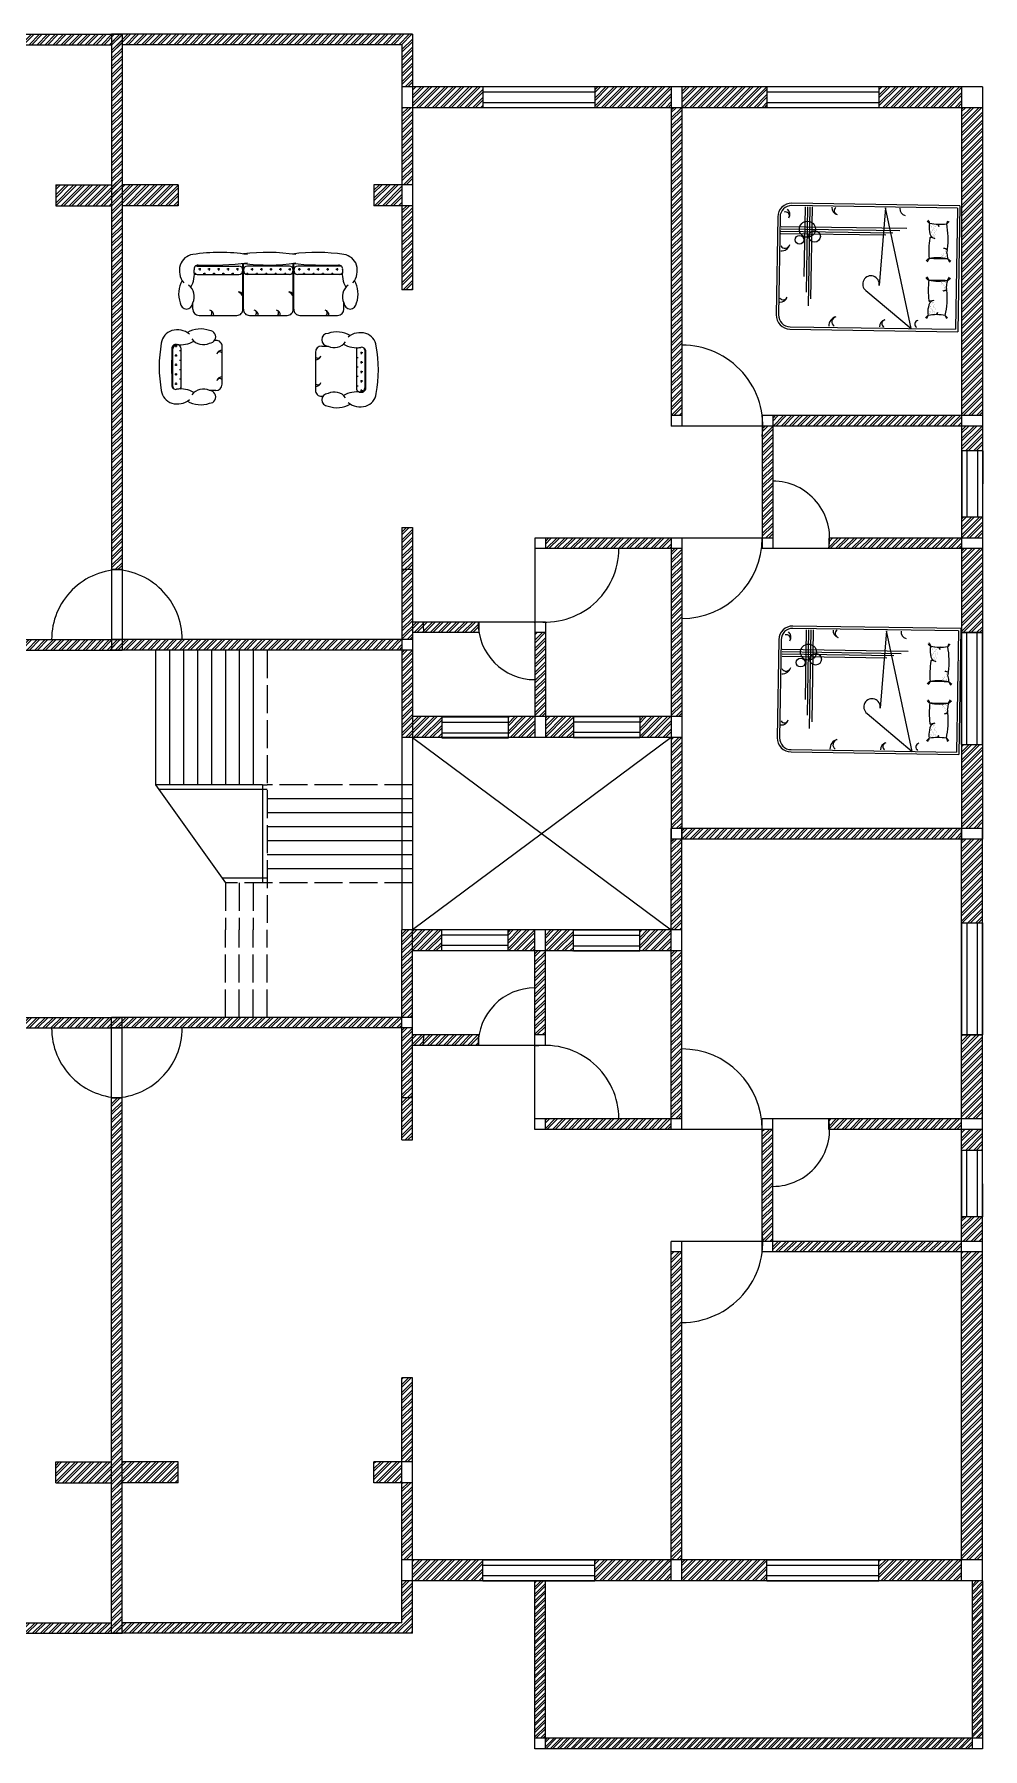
# Model space of a CAD drawing. Header units: inches. Extents: x -2685 to 1781, y -2841 to -270.
# Drawn here: x -1241 to -834, y -1775 to -1040 of the extents above; entities that cross this region are included whole.
import ezdxf

# ---------------------------------------------------------------- set-up
doc = ezdxf.new("R2010")
doc.units = ezdxf.units.IN
doc.header["$MEASUREMENT"] = 0
doc.linetypes.add('ACAD_ISO02W100', pattern=[15, 12, -3])
doc.layers.add('FURNITURE', color=40, linetype='Continuous')
pattern_1 = [(45, (-3418.3158, -5553.0739), (-1.7235728, 1.7235728), []), (45, (-3417.1667, -5553.0739), (-1.7235728, 1.7235728), [])]

# ---------------------------------------------------------------- blocks, each defined once
blk = doc.blocks.new('sofa3')
at = {"layer": 'FURNITURE'}
for p, q in [((-31.16, -5.85), (-13.16, -5.85)), ((-11.45, -24.3), (-11.45, -4.71)), ((-11.27, -24.3), (-11.27, -4.69)), ((8.44, -5.85), (-9.56, -5.85)), ((10.15, -24.3), (10.15, -4.73)), ((10.33, -24.3), (10.33, -4.75)), ((30.04, -5.85), (12.04, -5.85)), ((-31.16, -9.45), (-13.16, -9.45)), ((8.44, -9.45), (-9.56, -9.45)), ((30.04, -9.45), (12.04, -9.45)), ((-32.96, -24.3), (-32.96, -21.6)), ((-32.96, -24.3), (-32.96, -21.6)), ((31.84, -24.3), (31.84, -21.6)), ((-30.26, -27), (-14.06, -27)), ((-14.06, -27), (-14.06, -27)), ((-8.66, -27), (7.54, -27)), ((-8.66, -27), (-8.66, -27)), ((12.94, -27), (29.14, -27))]:
    blk.add_line(p, q, dxfattribs=at)
at = {"layer": 'FURNITURE', "color": 252}
for p, q in [((-29.51, -7.2), (-30.52, -7.2)), ((-30.01, -6.7), (-30.01, -7.71)), ((-25.46, -7.2), (-26.47, -7.2)), ((-25.96, -6.7), (-25.96, -7.71)), ((-21.41, -7.2), (-22.42, -7.2)), ((-21.91, -6.7), (-21.91, -7.71)), ((-17.36, -7.2), (-18.37, -7.2)), ((-17.86, -6.7), (-17.86, -7.71)), ((-13.31, -7.2), (-14.32, -7.2)), ((-13.81, -6.7), (-13.81, -7.71)), ((-11.22, -7.2), (-11.11, -7.2)), ((-8.07, -7.2), (-7.06, -7.2)), ((-7.57, -6.7), (-7.57, -7.71)), ((-4.02, -7.2), (-3.01, -7.2)), ((-3.52, -6.7), (-3.52, -7.71)), ((0.03, -7.2), (1.04, -7.2)), ((0.53, -6.7), (0.53, -7.71)), ((4.08, -7.2), (5.09, -7.2)), ((4.58, -6.7), (4.58, -7.71)), ((8.13, -7.2), (9.14, -7.2)), ((8.63, -6.7), (8.63, -7.71)), ((12.18, -7.2), (13.19, -7.2)), ((12.68, -6.7), (12.68, -7.71)), ((16.23, -7.2), (17.24, -7.2)), ((16.73, -6.7), (16.73, -7.71)), ((20.28, -7.2), (21.29, -7.2)), ((20.78, -6.7), (20.78, -7.71)), ((24.33, -7.2), (25.34, -7.2)), ((24.83, -6.7), (24.83, -7.71)), ((28.38, -7.2), (29.39, -7.2)), ((28.88, -6.7), (28.88, -7.71)), ((-32.04, -8.72), (-32.04, -9.22)), ((-31.53, -9.23), (-32.03, -9.23)), ((-27.48, -9.23), (-28.49, -9.23)), ((-27.99, -8.72), (-27.99, -9.45)), ((-23.43, -9.23), (-24.44, -9.23)), ((-23.94, -8.72), (-23.94, -9.45)), ((-19.38, -9.23), (-20.39, -9.23)), ((-19.89, -8.72), (-19.89, -9.45)), ((-15.33, -9.23), (-16.34, -9.23)), ((-15.84, -8.72), (-15.84, -9.45)), ((-10.1, -9.23), (-9.09, -9.23)), ((-9.59, -8.72), (-9.59, -9.45)), ((-6.05, -9.23), (-5.04, -9.23)), ((-5.54, -8.72), (-5.54, -9.45)), ((-2, -9.23), (-0.99, -9.23)), ((-1.49, -8.72), (-1.49, -9.45)), ((2.05, -9.23), (3.06, -9.23)), ((2.56, -8.72), (2.56, -9.45)), ((6.1, -9.23), (7.11, -9.23)), ((6.61, -8.72), (6.61, -9.45)), ((14.2, -9.23), (15.21, -9.23)), ((14.71, -8.72), (14.71, -9.45)), ((18.25, -9.23), (19.26, -9.23)), ((18.76, -8.72), (18.76, -9.45)), ((22.3, -9.23), (23.31, -9.23)), ((22.81, -8.72), (22.81, -9.45)), ((26.35, -9.23), (27.36, -9.23)), ((26.86, -8.72), (26.86, -9.45)), ((30.4, -9.23), (30.9, -9.23)), ((30.91, -8.72), (30.91, -9.22))]:
    blk.add_line(p, q, dxfattribs=at)
at = {"layer": 'FURNITURE'}
for centre, radius, start, end in [((-21.26, -76.5), 76.5, 81.20259, 98.79741), ((-0.87, -81.45), 81.45, 81.45789, 97.31449), ((20.14, -76.5), 76.5, 81.20259, 97.75721), ((-30.57, -7.79), 8.15, 162.93615, 219.54954), ((-32.15, -7.37), 6.52, 97.18424, 162.4269), ((-30.65, -7.2), 1.8, 90, 189.04885), ((-31.16, -7.65), 1.8, 90, 119.9526), ((-26, 132.65), 138.12, 268.07185, 276.83327), ((-13.25, -7.65), 1.8, 270, 90), ((-9.47, -7.65), 1.8, 90, 270), ((-0.87, 76.05), 81.45, 262.68551, 278.54211), ((8.35, -7.65), 1.8, 270, 90), ((25.28, 152.52), 157.98, 264.37864, 271.5353), ((12.13, -7.65), 1.8, 90, 270), ((29.52, -7.2), 1.8, 350.95115, 90), ((30.04, -7.65), 1.8, 60.0474, 90), ((31.02, -7.37), 6.52, 17.5731, 82.81576), ((29.44, -7.79), 8.15, 320.45046, 17.06385), ((-27.84, -17.75), 11.21, 149.58828, 200.06925), ((-38.36, -18.9), 6.04, 333.43495, 53.39572), ((-43.49, -9.24), 11.21, 329.58828, 9.04885), ((-31.16, -7.65), 1.8, 231.47755, 270), ((30.04, -7.65), 1.8, 270, 308.52245), ((42.36, -9.24), 11.21, 170.95115, 210.41172), ((37.24, -18.9), 6.04, 126.60428, 206.56505), ((26.71, -17.75), 11.21, 339.93075, 30.41172), ((-35.66, -21.6), 2.7, 180, 0), ((34.54, -21.6), 2.7, 180, 0), ((-30.26, -24.3), 2.7, 180, 270), ((-14, -24.45), 2.55, 268.62785, 3.31419), ((-8.73, -24.45), 2.55, 176.68581, 271.37215), ((7.6, -24.45), 2.55, 268.62785, 3.31419), ((12.87, -24.45), 2.55, 176.68581, 271.37215), ((29.14, -24.3), 2.7, 270, 0)]:
    blk.add_arc(centre, radius, start, end, dxfattribs=at)
at = {"layer": 'FURNITURE', "color": 252}
for centre, radius, start, end in [((-13.36, -19.14), 2.2, 30.04028, 90.95274), ((-14.3, -19.78), 2.97, 16.95808, 72.2826), ((8.24, -19.14), 2.2, 30.04028, 90.95274), ((7.3, -19.78), 2.97, 16.95808, 72.2826), ((-26.2, -26.84), 2.2, 355.85941, 75.95274), ((-25.99, -25.93), 1.27, 303.08942, 75.54846), ((-7.11, -26.84), 2.2, 355.85941, 75.95274), ((-6.9, -25.93), 1.27, 303.08942, 75.54846), ((2.37, -26.84), 2.2, 355.85941, 75.95274), ((2.59, -25.93), 1.27, 303.08942, 75.54846), ((23.43, -25.93), 1.27, 303.08942, 75.54846), ((23.21, -26.84), 2.2, 355.85941, 75.95274)]:
    blk.add_arc(centre, radius, start, end, dxfattribs=at)
blk = doc.blocks.new('sofa1')
at = {"layer": 'FURNITURE'}
for p, q in [((-8.37, -5.87), (7.78, -5.87)), ((-8.37, -9.47), (7.78, -9.47)), ((-10.17, -24.32), (-10.17, -21.62)), ((-10.17, -24.32), (-10.17, -21.62)), ((-7.47, -27.02), (8.73, -27.02)), ((8.73, -27.02), (8.73, -27.02)), ((11.34, -24.32), (11.34, -23.85))]:
    blk.add_line(p, q, dxfattribs=at)
at = {"layer": 'FURNITURE', "color": 251}
for p, q in [((-6.71, -7.22), (-7.72, -7.22)), ((-7.21, -6.72), (-7.21, -7.73)), ((-2.66, -7.22), (-3.67, -7.22)), ((-3.16, -6.72), (-3.16, -7.73)), ((1.39, -7.22), (0.38, -7.22)), ((0.89, -6.72), (0.89, -7.73)), ((5.44, -7.22), (4.43, -7.22)), ((4.94, -6.72), (4.94, -7.73)), ((9.49, -7.22), (8.48, -7.22)), ((8.99, -6.72), (8.99, -7.73)), ((-9.24, -8.74), (-9.24, -9.25)), ((-8.73, -9.25), (-9.23, -9.25)), ((-4.68, -9.25), (-5.69, -9.25)), ((-5.19, -8.74), (-5.19, -9.47)), ((-0.63, -9.25), (-1.64, -9.25)), ((-1.14, -8.74), (-1.14, -9.47)), ((3.42, -9.25), (2.41, -9.25)), ((2.91, -8.74), (2.91, -9.47)), ((7.47, -9.25), (6.46, -9.25)), ((6.96, -8.74), (6.96, -9.47))]:
    blk.add_line(p, q, dxfattribs=at)
at = {"layer": 'FURNITURE'}
for centre, radius, start, end in [((0, -56.57), 56.57, 79.64776, 100.35224), ((-7.77, -7.81), 8.15, 162.93615, 219.54954), ((-9.35, -7.39), 6.52, 97.18424, 162.4269), ((-7.85, -7.22), 1.8, 90, 189.04885), ((-8.37, -7.67), 1.8, 90, 119.9526), ((0, -566.43), 561.06, 89.19869, 90.80131), ((7.78, -7.67), 1.8, 270, 90), ((7.85, -7.22), 1.8, 350.95115, 90), ((9.35, -7.39), 6.52, 17.5731, 82.81576), ((7.77, -7.81), 8.15, 320.45046, 17.06385), ((-5.04, -17.78), 11.21, 149.58828, 200.06925), ((-15.57, -18.92), 6.04, 333.43495, 53.39572), ((-20.69, -9.27), 11.21, 329.58828, 9.04885), ((-8.37, -7.67), 1.8, 231.47755, 270), ((20.69, -9.27), 11.21, 170.95115, 210.41172), ((15.57, -18.92), 6.04, 126.60428, 206.56505), ((5.04, -17.78), 11.21, 339.93075, 30.41172), ((-12.87, -21.62), 2.7, 180, 0), ((12.87, -21.62), 2.7, 180, 0), ((-7.47, -24.32), 2.7, 180, 270), ((8.8, -24.47), 2.55, 268.62785, 3.31419)]:
    blk.add_arc(centre, radius, start, end, dxfattribs=at)
at = {"layer": 'FURNITURE', "color": 251}
for centre, radius, start, end in [((-6.29, -25.96), 1.27, 303.08942, 75.54846), ((-6.51, -26.86), 2.2, 355.85941, 75.95274), ((4.96, -26.86), 2.2, 355.85941, 75.95274), ((5.17, -25.96), 1.27, 303.08942, 75.54846)]:
    blk.add_arc(centre, radius, start, end, dxfattribs=at)
blk = doc.blocks.new('DBED-4FT6')
at = {"layer": 'FURNITURE'}
for p, q in [((-27, 0), (-27, -72)), ((-27, 0), (27, 0)), ((27, -72), (27, 0)), ((-26, -1), (-26, -72)), ((-26, -1), (26, -1)), ((-19.18, -5.49), (-20.5, -4.97)), ((-19.18, -5.49), (-20.21, -4.5)), ((-8.71, -6.49), (-8.35, -4.95)), ((-8.41, -6.64), (-8.41, -6.64)), ((-8.24, -5.56), (-8.24, -5.56)), ((-7.82, -5.51), (-7.82, -5.51)), ((-7.61, -5.81), (-7.61, -5.81)), ((-7.52, -5.09), (-7.52, -5.09)), ((-7.37, -5.22), (-7.37, -5.22)), ((-7.37, -5.85), (-7.37, -5.85)), ((-7.27, -6.02), (-7.27, -6.02)), ((-6.74, -5.36), (-6.74, -5.36)), ((-6.57, -5.95), (-6.57, -5.95)), ((-6.25, -6.56), (-6.25, -6.56)), ((-6.09, -5.28), (-6.09, -5.28)), ((-6, -7.34), (-6, -7.34)), ((-5.88, -6.59), (-5.88, -6.59)), ((-5.73, -6.73), (-5.73, -6.73)), ((-5.69, -7.03), (-5.69, -7.03)), ((-5.67, -5.22), (-5.67, -5.22)), ((-5.35, -7.25), (-5.35, -7.25)), ((-5.28, -5.82), (-5.28, -5.82)), ((-5.12, -5.81), (-5.12, -5.81)), ((-4.93, -7.2), (-4.93, -7.2)), ((-4.78, -6.02), (-4.78, -6.02)), ((-4.58, -5.08), (-4.58, -5.08)), ((-4.25, -5.03), (-4.25, -5.03)), ((-4.13, -4.82), (-3.14, -3.5)), ((-4.13, -4.82), (-2.71, -4)), ((5.06, -4.82), (3.64, -4)), ((5.06, -4.82), (4.07, -3.5)), ((9.64, -6.49), (9.28, -4.95)), ((20.11, -5.49), (21.13, -4.5)), ((20.11, -5.49), (21.43, -4.97)), ((26, -72), (26, -1)), ((-18.78, -9.84), (-18.78, -9.84)), ((-18.75, -9.83), (-18.75, -9.83)), ((-18.7, -11.37), (-18.7, -11.37)), ((-18.67, -12.31), (-18.67, -12.31)), ((-18.65, -12.91), (-18.65, -12.91)), ((-18.6, -9.46), (-18.6, -9.46)), ((-18.52, -12.44), (-18.52, -12.44)), ((-18.44, -10.05), (-18.44, -10.05)), ((-18.18, -11.01), (-18.18, -11.01)), ((-18.13, -11.84), (-18.13, -11.84)), ((-17.9, -10.1), (-17.9, -10.1)), ((-17.79, -12.06), (-17.79, -12.06)), ((-17.75, -10.24), (-17.75, -10.24)), ((-17.73, -10.63), (-17.73, -10.63)), ((-17.68, -12.17), (-17.68, -12.17)), ((-17.53, -10.93), (-17.53, -10.93)), ((-17.44, -12.99), (-17.44, -12.99)), ((-17.11, -10.87), (-17.11, -10.87)), ((-16.96, -10.97), (-16.96, -10.97)), ((-16.85, -11.06), (-16.85, -11.06)), ((-16.79, -12.9), (-16.79, -12.9)), ((-16.7, -9.84), (-16.7, -9.84)), ((-16.65, -11.38), (-16.65, -11.38)), ((-16.6, -12.92), (-16.6, -12.92)), ((-16.38, -12.85), (-16.38, -12.85)), ((-16.28, -9.83), (-16.28, -9.83)), ((-16.26, -11.6), (-16.26, -11.6)), ((-16.11, -11.74), (-16.11, -11.74)), ((-16.03, -10.73), (-16.03, -10.73)), ((-15.95, -10.05), (-15.95, -10.05)), ((-15.64, -11.84), (-15.64, -11.84)), ((-15.57, -10.56), (-15.57, -10.56)), ((-15.52, -12.1), (-15.52, -12.1)), ((-15.38, -10.64), (-15.38, -10.64)), ((-15.32, -12.47), (-15.32, -12.47)), ((-15.3, -12.05), (-15.3, -12.05)), ((-15.29, -12.7), (-15.29, -12.7)), ((-14.96, -10.59), (-14.96, -10.59)), ((-14.56, -11.36), (-14.56, -11.36)), ((-14.55, -10.26), (-14.55, -10.26)), ((-14.36, -11.06), (-14.36, -11.06)), ((-13.87, -10.45), (-13.87, -10.45)), ((-13.86, -10.9), (-13.86, -10.9)), ((-13.71, -11.04), (-13.71, -11.04)), ((-13.52, -10.57), (-13.52, -10.57)), ((-12.81, -10.5), (-13.21, -12.2)), ((-5.23, -7.36), (-5.23, -7.36)), ((-4.93, -7.46), (-4.93, -7.46)), ((13.73, -10.5), (14.13, -12.2)), ((-21, -77), (21, -77)), ((-21, -78), (21, -78))]:
    blk.add_line(p, q, dxfattribs=at)
at = {"layer": 'FURNITURE', "color": 252}
for p, q in [((5.18, -5.03), (5.18, -5.03)), ((5.51, -5.08), (5.51, -5.08)), ((5.71, -6.02), (5.71, -6.02)), ((5.86, -7.2), (5.86, -7.2)), ((6.05, -5.81), (6.05, -5.81)), ((6.21, -5.82), (6.21, -5.82)), ((6.27, -7.25), (6.27, -7.25)), ((6.6, -5.22), (6.6, -5.22)), ((6.61, -7.03), (6.61, -7.03)), ((6.65, -6.73), (6.65, -6.73)), ((6.8, -6.59), (6.8, -6.59)), ((6.92, -7.34), (6.92, -7.34)), ((7.01, -5.28), (7.01, -5.28)), ((7.17, -6.56), (7.17, -6.56)), ((7.5, -5.95), (7.5, -5.95)), ((7.66, -5.36), (7.66, -5.36)), ((8.2, -6.02), (8.2, -6.02)), ((8.29, -5.22), (8.29, -5.22)), ((8.3, -5.85), (8.3, -5.85)), ((8.44, -5.09), (8.44, -5.09)), ((8.54, -5.81), (8.54, -5.81)), ((8.75, -5.51), (8.75, -5.51)), ((9.17, -5.56), (9.17, -5.56)), ((9.33, -6.64), (9.33, -6.64)), ((5.86, -7.46), (5.86, -7.46)), ((6.16, -7.36), (6.16, -7.36)), ((14.45, -10.57), (14.45, -10.57)), ((14.63, -11.04), (14.63, -11.04)), ((14.78, -10.9), (14.78, -10.9)), ((14.8, -10.45), (14.8, -10.45)), ((15.29, -11.06), (15.29, -11.06)), ((15.48, -10.26), (15.48, -10.26)), ((15.48, -11.36), (15.48, -11.36)), ((15.89, -10.59), (15.89, -10.59)), ((16.22, -12.7), (16.22, -12.7)), ((16.23, -12.05), (16.23, -12.05)), ((16.24, -12.47), (16.24, -12.47)), ((16.3, -10.64), (16.3, -10.64)), ((16.45, -12.1), (16.45, -12.1)), ((16.5, -10.56), (16.5, -10.56)), ((16.56, -11.84), (16.56, -11.84)), ((16.87, -10.05), (16.87, -10.05)), ((16.95, -10.73), (16.95, -10.73)), ((17.04, -11.74), (17.04, -11.74)), ((17.19, -11.6), (17.19, -11.6)), ((17.21, -9.83), (17.21, -9.83)), ((17.3, -12.85), (17.3, -12.85)), ((17.53, -12.92), (17.53, -12.92)), ((17.58, -11.38), (17.58, -11.38)), ((17.63, -9.84), (17.63, -9.84)), ((17.72, -12.9), (17.72, -12.9)), ((17.78, -11.06), (17.78, -11.06)), ((17.88, -10.97), (17.88, -10.97)), ((18.04, -10.87), (18.04, -10.87)), ((18.37, -12.99), (18.37, -12.99)), ((18.46, -10.93), (18.46, -10.93)), ((18.61, -12.17), (18.61, -12.17)), ((18.66, -10.63), (18.66, -10.63)), ((18.68, -10.24), (18.68, -10.24)), ((18.72, -12.06), (18.72, -12.06)), ((18.83, -10.1), (18.83, -10.1)), ((19.06, -11.84), (19.06, -11.84)), ((19.11, -11.01), (19.11, -11.01)), ((19.36, -10.05), (19.36, -10.05)), ((19.44, -12.44), (19.44, -12.44)), ((19.52, -9.46), (19.52, -9.46)), ((19.57, -12.91), (19.57, -12.91)), ((19.59, -12.31), (19.59, -12.31)), ((19.62, -11.37), (19.62, -11.37)), ((19.67, -9.83), (19.67, -9.83)), ((19.7, -9.84), (19.7, -9.84)), ((-16.98, -76.5), (-16.98, -22.5)), ((-15.98, -76.5), (-15.98, -25.5)), ((-14.98, -76.5), (-14.98, -28.5)), ((-13.98, -76.5), (-13.98, -31.5)), ((13.92, -63.19), (-25.5, -63.19)), ((16.88, -64.19), (-25.5, -64.19)), ((11.1, -65.19), (-25.5, -65.19)), ((4.38, -66.19), (-25.5, -66.19))]:
    blk.add_line(p, q, dxfattribs=at)
at = {"layer": 'FURNITURE', "color": 253}
for p, q in [((26, -20.04), (-25.63, -31.9)), ((9.97, -39.68), (26, -20.04)), ((-25.63, -31.9), (7.69, -34.11))]:
    blk.add_line(p, q, dxfattribs=at)
at = {"layer": 'FURNITURE', "color": 252}
for centre, radius in [((-15.91, -65.19), 3.44), ((-12.91, -62.08), 2.5), ((-11.37, -68.48), 1.88)]:
    blk.add_circle(centre, radius, dxfattribs=at)
at = {"layer": 'FURNITURE'}
for centre, radius, start, end in [((-39.11, -8.82), 20.2, 348.60697, 9.49174), ((-11.96, -41.82), 37.04, 84.40286, 101.23708), ((-4.83, -7.61), 4.05, 139.90976, 163.97559), ((-11.52, -33.35), 28.57, 80.14094, 82.75539), ((-6.49, -4.41), 0.8, 260.14094, 276.03183), ((-67.64, 360.61), 370.91, 279.50225, 279.85886), ((15.67, -8.82), 20.2, 168.57881, 191.42119), ((15.67, -8.82), 20.2, 168.57881, 191.42119), ((42751.26, -8.82), 42755.4, 179.99464, 180.00536), ((-14.74, -8.82), 20.2, 348.57881, 11.42119), ((-42750.34, -8.82), 42755.4, 359.99464, 0.00536), ((-14.74, -8.82), 20.2, 348.57881, 11.42119), ((68.57, 360.61), 370.91, 260.14114, 260.49775), ((7.42, -4.41), 0.8, 263.96817, 279.85906), ((12.45, -33.35), 28.57, 97.24461, 99.85906), ((5.75, -7.61), 4.05, 16.02441, 40.09024), ((12.89, -41.82), 37.04, 78.76292, 95.59714), ((40.03, -8.82), 20.2, 170.50826, 191.39303), ((-18.78, -15.36), 2.61, 101.69353, 136.56355), ((-21.65, -11.66), 2.61, 299.14853, 334.01854), ((-17.6, -5.62), 7.39, 256.64985, 284.28558), ((-18.4, -8.45), 0.546, 201.80407, 319.13343), ((-18.63, -8.36), 0.782, 249.49685, 325.7978), ((-15.61, -9.92), 2.87, 266.78253, 348.17191), ((-12.82, -12.29), 0.4, 166.78733, 262.87698), ((-7.85, 31.23), 44.21, 263.48256, 274.81989), ((-1.73, -11.81), 2.61, 202.72425, 237.59427), ((-4.81, -15.34), 2.61, 40.17925, 75.04926), ((5.73, -15.34), 2.61, 104.95074, 139.82075), ((2.65, -11.81), 2.61, 302.40573, 337.27575), ((8.78, 31.23), 44.21, 265.18011, 276.51744), ((16.54, -9.92), 2.87, 191.82809, 273.21747), ((13.74, -12.29), 0.4, 277.12302, 13.21267), ((18.52, -5.62), 7.39, 255.71442, 283.35015), ((19.33, -8.45), 0.546, 220.86657, 338.19593), ((19.56, -8.36), 0.782, 214.2022, 290.50315), ((19.7, -15.36), 2.61, 43.43645, 78.30647), ((22.58, -11.66), 2.61, 205.98146, 240.85147), ((-21, -72), 6, 180, 270), ((-21, -72), 5, 180, 270), ((21, -72), 5, 270, 0), ((21, -72), 6, 270, 0)]:
    blk.add_arc(centre, radius, start, end, dxfattribs=at)
at = {"layer": 'FURNITURE', "color": 251}
for centre, radius, start, end in [((24.08, -16.81), 1.69, 194.45154, 326.91058), ((-25.29, -22.71), 2.93, 265.85941, 345.95274), ((24.08, -30.96), 1.69, 194.45154, 326.91058), ((25.29, -30.67), 2.93, 194.04726, 274.14059), ((-25.29, -51.86), 2.93, 265.85941, 345.95274), ((-24.08, -52.15), 1.69, 213.08942, 345.54846), ((23.61, -51.81), 2.26, 194.45154, 326.91058), ((25.22, -51.42), 3.91, 194.04726, 274.14059), ((-22.19, -75.74), 2.93, 59.04726, 140.62165), ((-21.54, -74.68), 1.69, 59.45154, 200.6983), ((-9.76, -74.73), 2.12, 303.08942, 75.54846), ((-10.12, -76.24), 3.67, 355.85941, 75.95274), ((12.55, -76.29), 2.93, 355.85941, 75.95274), ((12.84, -75.08), 1.69, 303.08942, 75.54846)]:
    blk.add_arc(centre, radius, start, end, dxfattribs=at)
at = {"layer": 'FURNITURE', "color": 253}
blk.add_arc((7.14, -37.58), 3.52, 81.01591, 323.38318, dxfattribs=at)

msp = doc.modelspace()

# ---------------------------------------------------------------- hatches: boundary and pattern name
h = msp.add_hatch()
h.set_pattern_fill('ANSI32', color=1, scale=6.5)
h.set_pattern_definition(pattern_1)
h.paths.add_polyline_path([(-1362.36, -1062.18), (-1332.2, -1062.18), (-1332.2, -1071.18), (-1362.36, -1071.18)])
h.paths.add_polyline_path([(-1443.2, -1062.18), (-1410.36, -1062.18), (-1410.36, -1071.18), (-1443.2, -1071.18)])
h.paths.add_polyline_path([(-1484.22, -1062.18), (-1447.7, -1062.18), (-1447.7, -1071.18), (-1484.22, -1071.18)])
h.paths.add_polyline_path([(-1332.2, -1071.18), (-1327.7, -1071.18), (-1327.7, -1104.18), (-1332.2, -1104.18)], flags=17)
h.paths.add_polyline_path([(-1327.7, -1104.18), (-1315.7, -1104.18), (-1315.7, -1113.18), (-1327.7, -1113.18)], flags=17)
h.paths.add_polyline_path([(-1332.2, -1113.18), (-1327.7, -1113.18), (-1327.7, -1149.18), (-1332.2, -1149.18)], flags=17)
h.paths.add_polyline_path([(-1447.7, -1071.18), (-1443.2, -1071.18), (-1443.2, -1203.18), (-1447.7, -1203.18)])
h.paths.add_polyline_path([(-1567.7, -1062.18), (-1532.22, -1062.18), (-1532.22, -1071.18), (-1567.7, -1071.18)])
h.paths.add_polyline_path([(-1576.7, -1071.18), (-1567.7, -1071.18), (-1567.7, -1203.18), (-1576.7, -1203.18)])
h.paths.add_polyline_path([(-1567.7, -1203.18), (-1486.7, -1203.18), (-1486.7, -1207.68), (-1567.7, -1207.68)])
h.paths.add_polyline_path([(-1486.7, -1207.68), (-1482.2, -1207.68), (-1482.2, -1255.68), (-1486.7, -1255.68)])
h.paths.add_polyline_path([(-1567.7, -1255.68), (-1510.7, -1255.68), (-1510.7, -1260.18), (-1567.7, -1260.18)])
h.paths.add_polyline_path([(-1567.7, -1380.18), (-1447.7, -1380.18), (-1447.7, -1384.68), (-1567.7, -1384.68)])
h.paths.add_polyline_path([(-1447.7, -1341.18), (-1443.2, -1341.18), (-1443.2, -1380.18), (-1447.7, -1380.18)])
h.paths.add_polyline_path([(-1447.7, -1260.18), (-1443.2, -1260.18), (-1443.2, -1332.18), (-1447.7, -1332.18)])
h.paths.add_polyline_path([(-1332.2, -1303.68), (-1327.7, -1303.68), (-1327.7, -1341.18), (-1332.2, -1341.18)])
h.paths.add_polyline_path([(-1389.2, -1296.18), (-1384.7, -1296.18), (-1384.7, -1332.18), (-1389.2, -1332.18)])
h.paths.add_polyline_path([(-1443.2, -1255.68), (-1389.2, -1255.68), (-1389.2, -1260.18), (-1443.2, -1260.18)])
h.paths.add_polyline_path([(-1332.2, -1251.18), (-1327.7, -1251.18), (-1327.7, -1299.18), (-1332.2, -1299.18)], flags=17)
h.paths.add_polyline_path([(-1327.7, -1299.18), (-1207.7, -1299.18), (-1207.7, -1303.68), (-1327.7, -1303.68)], flags=17)
h.paths.add_polyline_path([(-1360.7, -1291.68), (-1332.2, -1291.68), (-1332.2, -1296.18), (-1360.7, -1296.18)])
h.paths.add_polyline_path([(-1231.7, -1104.18), (-1207.7, -1104.18), (-1207.7, -1113.18), (-1231.7, -1113.18)], flags=17)
h.paths.add_polyline_path([(-1203.2, -1269.18), (-1207.7, -1269.18), (-1207.7, -1044.18), (-1327.7, -1044.18), (-1327.7, -1062.18), (-1332.2, -1062.18), (-1332.2, -1039.68), (-1203.2, -1039.68)])
h.paths.add_polyline_path([(-1207.7, -1299.18), (-1203.2, -1299.18), (-1203.2, -1303.68), (-1207.7, -1303.68)])
h = msp.add_hatch()
h.set_pattern_fill('ANSI32', color=1, scale=6.5)
h.set_pattern_definition(pattern_1)
h.paths.add_polyline_path([(-1048.53, -1062.18), (-1078.7, -1062.18), (-1078.7, -1071.18), (-1048.53, -1071.18)])
h.paths.add_polyline_path([(-967.7, -1062.18), (-1000.53, -1062.18), (-1000.53, -1071.18), (-967.7, -1071.18)])
h.paths.add_polyline_path([(-926.67, -1062.18), (-963.2, -1062.18), (-963.2, -1071.18), (-926.67, -1071.18)])
h.paths.add_polyline_path([(-1078.7, -1071.18), (-1083.2, -1071.18), (-1083.2, -1104.18), (-1078.7, -1104.18)], flags=17)
h.paths.add_polyline_path([(-1083.2, -1104.18), (-1095.2, -1104.18), (-1095.2, -1113.18), (-1083.2, -1113.18)], flags=17)
h.paths.add_polyline_path([(-1078.7, -1113.18), (-1083.2, -1113.18), (-1083.2, -1149.18), (-1078.7, -1149.18)], flags=17)
h.paths.add_polyline_path([(-963.2, -1071.18), (-967.7, -1071.18), (-967.7, -1203.18), (-963.2, -1203.18)])
h.paths.add_polyline_path([(-843.2, -1062.18), (-878.67, -1062.18), (-878.67, -1071.18), (-843.2, -1071.18)])
h.paths.add_polyline_path([(-834.2, -1071.18), (-843.2, -1071.18), (-843.2, -1203.18), (-834.2, -1203.18)])
h.paths.add_polyline_path([(-843.2, -1203.18), (-924.2, -1203.18), (-924.2, -1207.68), (-843.2, -1207.68)])
h.paths.add_polyline_path([(-924.2, -1207.68), (-928.7, -1207.68), (-928.7, -1255.68), (-924.2, -1255.68)])
h.paths.add_polyline_path([(-843.2, -1255.68), (-900.2, -1255.68), (-900.2, -1260.18), (-843.2, -1260.18)])
h.paths.add_polyline_path([(-843.2, -1380.18), (-963.2, -1380.18), (-963.2, -1384.68), (-843.2, -1384.68)])
h.paths.add_polyline_path([(-963.2, -1341.18), (-967.7, -1341.18), (-967.7, -1380.18), (-963.2, -1380.18)])
h.paths.add_polyline_path([(-963.2, -1260.18), (-967.7, -1260.18), (-967.7, -1332.18), (-963.2, -1332.18)])
h.paths.add_polyline_path([(-1078.7, -1303.68), (-1083.2, -1303.68), (-1083.2, -1341.18), (-1078.7, -1341.18)])
h.paths.add_polyline_path([(-1021.7, -1296.18), (-1026.2, -1296.18), (-1026.2, -1332.18), (-1021.7, -1332.18)])
h.paths.add_polyline_path([(-967.7, -1255.68), (-1021.7, -1255.68), (-1021.7, -1260.18), (-967.7, -1260.18)])
h.paths.add_polyline_path([(-1078.7, -1251.18), (-1083.2, -1251.18), (-1083.2, -1299.18), (-1078.7, -1299.18)], flags=17)
h.paths.add_polyline_path([(-1083.2, -1299.18), (-1203.2, -1299.18), (-1203.2, -1303.68), (-1083.2, -1303.68)], flags=17)
h.paths.add_polyline_path([(-1050.2, -1291.68), (-1078.7, -1291.68), (-1078.7, -1296.18), (-1050.2, -1296.18)])
h.paths.add_polyline_path([(-1179.2, -1104.18), (-1203.2, -1104.18), (-1203.2, -1113.18), (-1179.2, -1113.18)], flags=17)
h.paths.add_polyline_path([(-1207.7, -1269.18), (-1203.2, -1269.18), (-1203.2, -1044.18), (-1083.2, -1044.18), (-1083.2, -1062.18), (-1078.7, -1062.18), (-1078.7, -1039.68), (-1207.7, -1039.68)])
h.paths.add_polyline_path([(-1203.2, -1299.18), (-1207.7, -1299.18), (-1207.7, -1303.68), (-1203.2, -1303.68)])
h = msp.add_hatch()
h.set_pattern_fill('ANSI32', color=1, scale=6.5)
h.set_pattern_definition(pattern_1)
h.paths.add_polyline_path([(-1066.12, -1332.18), (-1078.7, -1332.18), (-1078.7, -1341.18), (-1066.12, -1341.18)])
h.paths.add_polyline_path([(-1026.2, -1332.18), (-1037.66, -1332.18), (-1037.66, -1341.18), (-1026.2, -1341.18)])
h.paths.add_polyline_path([(-834.2, -1344.18), (-843.2, -1344.18), (-843.2, -1380.18), (-834.2, -1380.18)])
h.paths.add_polyline_path([(-834.2, -1260.18), (-843.2, -1260.18), (-843.2, -1296.18), (-834.2, -1296.18)])
h.paths.add_polyline_path([(-834.2, -1246.68), (-843.2, -1246.68), (-843.2, -1255.68), (-834.2, -1255.68)])
h.paths.add_polyline_path([(-834.2, -1207.68), (-843.2, -1207.68), (-843.2, -1218.22), (-834.2, -1218.22)])
h = msp.add_hatch()
h.set_pattern_fill('ANSI32', color=1, scale=6.5)
h.set_pattern_definition(pattern_1)
h.paths.add_polyline_path([(-1009.7, -1332.18), (-1021.7, -1332.18), (-1021.7, -1341.18), (-1009.7, -1341.18)])
h.paths.add_polyline_path([(-967.7, -1332.18), (-981.23, -1332.18), (-981.23, -1341.18), (-967.7, -1341.18)])
h = msp.add_hatch()
h.set_pattern_fill('ANSI32', color=1, scale=6.5)
h.set_pattern_definition(pattern_1)
h.paths.add_polyline_path([(-1362.36, -1702.68), (-1332.2, -1702.68), (-1332.2, -1693.68), (-1362.36, -1693.68)])
h.paths.add_polyline_path([(-1443.2, -1702.68), (-1410.36, -1702.68), (-1410.36, -1693.68), (-1443.2, -1693.68)])
h.paths.add_polyline_path([(-1484.22, -1702.68), (-1447.7, -1702.68), (-1447.7, -1693.68), (-1484.22, -1693.68)])
h.paths.add_polyline_path([(-1332.2, -1693.68), (-1327.7, -1693.68), (-1327.7, -1660.68), (-1332.2, -1660.68)], flags=17)
h.paths.add_polyline_path([(-1327.7, -1660.68), (-1315.7, -1660.68), (-1315.7, -1651.68), (-1327.7, -1651.68)], flags=17)
h.paths.add_polyline_path([(-1332.2, -1651.68), (-1327.7, -1651.68), (-1327.7, -1615.68), (-1332.2, -1615.68)], flags=17)
h.paths.add_polyline_path([(-1447.7, -1693.68), (-1443.2, -1693.68), (-1443.2, -1561.68), (-1447.7, -1561.68)])
h.paths.add_polyline_path([(-1567.7, -1702.68), (-1532.22, -1702.68), (-1532.22, -1693.68), (-1567.7, -1693.68)])
h.paths.add_polyline_path([(-1576.7, -1693.68), (-1567.7, -1693.68), (-1567.7, -1561.68), (-1576.7, -1561.68)])
h.paths.add_polyline_path([(-1567.7, -1561.68), (-1486.7, -1561.68), (-1486.7, -1557.18), (-1567.7, -1557.18)])
h.paths.add_polyline_path([(-1486.7, -1557.18), (-1482.2, -1557.18), (-1482.2, -1509.18), (-1486.7, -1509.18)])
h.paths.add_polyline_path([(-1567.7, -1509.18), (-1510.7, -1509.18), (-1510.7, -1504.68), (-1567.7, -1504.68)])
h.paths.add_polyline_path([(-1567.7, -1384.68), (-1447.7, -1384.68), (-1447.7, -1380.18), (-1567.7, -1380.18)])
h.paths.add_polyline_path([(-1447.7, -1423.68), (-1443.2, -1423.68), (-1443.2, -1384.68), (-1447.7, -1384.68)])
h.paths.add_polyline_path([(-1447.7, -1504.68), (-1443.2, -1504.68), (-1443.2, -1432.68), (-1447.7, -1432.68)])
h.paths.add_polyline_path([(-1332.2, -1461.18), (-1327.7, -1461.18), (-1327.7, -1423.68), (-1332.2, -1423.68)])
h.paths.add_polyline_path([(-1389.2, -1468.68), (-1384.7, -1468.68), (-1384.7, -1432.68), (-1389.2, -1432.68)])
h.paths.add_polyline_path([(-1443.2, -1509.18), (-1389.2, -1509.18), (-1389.2, -1504.68), (-1443.2, -1504.68)])
h.paths.add_polyline_path([(-1332.2, -1513.68), (-1327.7, -1513.68), (-1327.7, -1465.68), (-1332.2, -1465.68)], flags=17)
h.paths.add_polyline_path([(-1327.7, -1465.68), (-1207.7, -1465.68), (-1207.7, -1461.18), (-1327.7, -1461.18)], flags=17)
h.paths.add_polyline_path([(-1360.7, -1473.18), (-1332.2, -1473.18), (-1332.2, -1468.68), (-1360.7, -1468.68)])
h.paths.add_polyline_path([(-1231.7, -1660.68), (-1207.7, -1660.68), (-1207.7, -1651.68), (-1231.7, -1651.68)], flags=17)
h.paths.add_polyline_path([(-1203.2, -1495.68), (-1207.7, -1495.68), (-1207.7, -1720.68), (-1327.7, -1720.68), (-1327.7, -1702.68), (-1332.2, -1702.68), (-1332.2, -1725.18), (-1203.2, -1725.18)])
h.paths.add_polyline_path([(-1207.7, -1465.68), (-1203.2, -1465.68), (-1203.2, -1461.18), (-1207.7, -1461.18)])
h = msp.add_hatch()
h.set_pattern_fill('ANSI32', color=1, scale=6.5)
h.set_pattern_definition(pattern_1)
h.paths.add_polyline_path([(-1048.53, -1702.68), (-1078.7, -1702.68), (-1078.7, -1693.68), (-1048.53, -1693.68)])
h.paths.add_polyline_path([(-967.7, -1702.68), (-1000.53, -1702.68), (-1000.53, -1693.68), (-967.7, -1693.68)])
h.paths.add_polyline_path([(-926.67, -1702.68), (-963.2, -1702.68), (-963.2, -1693.68), (-926.67, -1693.68)])
h.paths.add_polyline_path([(-1078.7, -1693.68), (-1083.2, -1693.68), (-1083.2, -1660.68), (-1078.7, -1660.68)], flags=17)
h.paths.add_polyline_path([(-1083.2, -1660.68), (-1095.2, -1660.68), (-1095.2, -1651.68), (-1083.2, -1651.68)], flags=17)
h.paths.add_polyline_path([(-1078.7, -1651.68), (-1083.2, -1651.68), (-1083.2, -1615.68), (-1078.7, -1615.68)], flags=17)
h.paths.add_polyline_path([(-963.2, -1693.68), (-967.7, -1693.68), (-967.7, -1561.68), (-963.2, -1561.68)])
h.paths.add_polyline_path([(-843.2, -1702.68), (-878.67, -1702.68), (-878.67, -1693.68), (-843.2, -1693.68)])
h.paths.add_polyline_path([(-834.2, -1693.68), (-843.2, -1693.68), (-843.2, -1561.68), (-834.2, -1561.68)])
h.paths.add_polyline_path([(-843.2, -1561.68), (-924.2, -1561.68), (-924.2, -1557.18), (-843.2, -1557.18)])
h.paths.add_polyline_path([(-924.2, -1557.18), (-928.7, -1557.18), (-928.7, -1509.18), (-924.2, -1509.18)])
h.paths.add_polyline_path([(-843.2, -1509.18), (-900.2, -1509.18), (-900.2, -1504.68), (-843.2, -1504.68)])
h.paths.add_polyline_path([(-843.2, -1384.68), (-963.2, -1384.68), (-963.2, -1380.18), (-843.2, -1380.18)])
h.paths.add_polyline_path([(-963.2, -1423.68), (-967.7, -1423.68), (-967.7, -1384.68), (-963.2, -1384.68)])
h.paths.add_polyline_path([(-963.2, -1504.68), (-967.7, -1504.68), (-967.7, -1432.68), (-963.2, -1432.68)])
h.paths.add_polyline_path([(-1078.7, -1461.18), (-1083.2, -1461.18), (-1083.2, -1423.68), (-1078.7, -1423.68)])
h.paths.add_polyline_path([(-1021.7, -1468.68), (-1026.2, -1468.68), (-1026.2, -1432.68), (-1021.7, -1432.68)])
h.paths.add_polyline_path([(-967.7, -1509.18), (-1021.7, -1509.18), (-1021.7, -1504.68), (-967.7, -1504.68)])
h.paths.add_polyline_path([(-1078.7, -1513.68), (-1083.2, -1513.68), (-1083.2, -1465.68), (-1078.7, -1465.68)], flags=17)
h.paths.add_polyline_path([(-1083.2, -1465.68), (-1203.2, -1465.68), (-1203.2, -1461.18), (-1083.2, -1461.18)], flags=17)
h.paths.add_polyline_path([(-1050.2, -1473.18), (-1078.7, -1473.18), (-1078.7, -1468.68), (-1050.2, -1468.68)])
h.paths.add_polyline_path([(-1179.2, -1660.68), (-1203.2, -1660.68), (-1203.2, -1651.68), (-1179.2, -1651.68)], flags=17)
h.paths.add_polyline_path([(-1207.7, -1495.68), (-1203.2, -1495.68), (-1203.2, -1720.68), (-1083.2, -1720.68), (-1083.2, -1702.68), (-1078.7, -1702.68), (-1078.7, -1725.18), (-1207.7, -1725.18)])
h.paths.add_polyline_path([(-1203.2, -1465.68), (-1207.7, -1465.68), (-1207.7, -1461.18), (-1203.2, -1461.18)])
h = msp.add_hatch()
h.set_pattern_fill('ANSI32', color=1, scale=6.5)
h.set_pattern_definition(pattern_1)
h.paths.add_polyline_path([(-1066.12, -1432.68), (-1078.7, -1432.68), (-1078.7, -1423.68), (-1066.12, -1423.68)])
h.paths.add_polyline_path([(-1026.2, -1432.68), (-1037.66, -1432.68), (-1037.66, -1423.68), (-1026.2, -1423.68)])
h.paths.add_polyline_path([(-834.2, -1420.68), (-843.2, -1420.68), (-843.2, -1384.68), (-834.2, -1384.68)])
h.paths.add_polyline_path([(-834.2, -1504.68), (-843.2, -1504.68), (-843.2, -1468.68), (-834.2, -1468.68)])
h.paths.add_polyline_path([(-834.2, -1518.18), (-843.2, -1518.18), (-843.2, -1509.18), (-834.2, -1509.18)])
h.paths.add_polyline_path([(-834.2, -1557.18), (-843.2, -1557.18), (-843.2, -1546.64), (-834.2, -1546.64)])
h = msp.add_hatch()
h.set_pattern_fill('ANSI32', color=1, scale=6.5)
h.set_pattern_definition(pattern_1)
h.paths.add_polyline_path([(-1009.7, -1432.68), (-1009.7, -1423.68), (-1021.7, -1423.68), (-1021.7, -1432.68)])
h.paths.add_polyline_path([(-967.7, -1432.68), (-967.7, -1423.68), (-981.23, -1423.68), (-981.23, -1432.68)])
h = msp.add_hatch()
h.set_pattern_fill('ANSI32', color=1, scale=5.5)
h.set_pattern_definition([(45, (-3418.3158, -5553.0739), (-1.4584077, 1.4584077), []), (45, (-3417.3435, -5553.0739), (-1.4584077, 1.4584077), [])])
h.paths.add_polyline_path([(-1572.2, -1702.68), (-1576.7, -1702.68), (-1576.7, -1770.18), (-1572.2, -1770.18)])
h.paths.add_polyline_path([(-1389.2, -1770.18), (-1572.2, -1770.18), (-1572.2, -1774.68), (-1389.2, -1774.68)])
h.paths.add_polyline_path([(-1384.7, -1702.74), (-1389.2, -1702.74), (-1389.2, -1770.18), (-1384.7, -1770.18)])
h.paths.add_polyline_path([(-1021.7, -1702.74), (-1026.2, -1702.74), (-1026.2, -1770.18), (-1021.7, -1770.18)])
h.paths.add_polyline_path([(-838.7, -1770.18), (-1021.7, -1770.18), (-1021.7, -1774.68), (-838.7, -1774.68)])
h.paths.add_polyline_path([(-834.2, -1702.68), (-838.7, -1702.68), (-838.7, -1770.18), (-834.2, -1770.18)])

# ---------------------------------------------------------------- linework, layer by layer
for p, q in [((-1332.2, -1039.68), (-1203.2, -1039.68)), ((-1207.7, -1039.68), (-1207.7, -1303.68)), ((-1078.7, -1039.68), (-1207.7, -1039.68)), ((-1203.2, -1039.68), (-1203.2, -1303.68)), ((-1078.7, -1039.68), (-1078.7, -1149.18)), ((-1327.7, -1044.18), (-1207.7, -1044.18)), ((-1207.7, -1044.18), (-1207.7, -1269.18)), ((-1203.2, -1044.18), (-1203.2, -1269.18)), ((-1083.2, -1044.18), (-1203.2, -1044.18)), ((-1083.2, -1044.18), (-1083.2, -1149.18)), ((-834.2, -1062.18), (-1083.2, -1062.18)), ((-1048.53, -1062.12), (-1000.53, -1062.12)), ((-1048.53, -1062.12), (-1048.53, -1071.12)), ((-1048.53, -1064.37), (-1000.53, -1064.37)), ((-1000.53, -1062.12), (-1000.53, -1071.12)), ((-967.7, -1062.18), (-967.7, -1207.68)), ((-963.2, -1062.18), (-963.2, -1207.68)), ((-926.67, -1062.12), (-878.67, -1062.12)), ((-926.67, -1062.12), (-926.67, -1071.12)), ((-926.67, -1064.37), (-878.67, -1064.37)), ((-878.67, -1062.12), (-878.67, -1071.12)), ((-843.2, -1062.18), (-843.2, -1384.68)), ((-834.2, -1062.18), (-834.2, -1384.68)), ((-834.2, -1071.18), (-1083.2, -1071.18)), ((-1048.53, -1068.87), (-1000.53, -1068.87)), ((-1048.53, -1071.12), (-1000.53, -1071.12)), ((-926.67, -1068.87), (-878.67, -1068.87)), ((-926.67, -1071.12), (-878.67, -1071.12)), ((-1231.7, -1104.18), (-1207.7, -1104.18)), ((-1231.7, -1104.18), (-1231.7, -1113.18)), ((-1179.2, -1104.18), (-1203.2, -1104.18)), ((-1179.2, -1104.18), (-1179.2, -1113.18)), ((-1078.7, -1104.18), (-1095.2, -1104.18)), ((-1095.2, -1104.18), (-1095.2, -1113.18)), ((-1231.7, -1113.18), (-1207.7, -1113.18)), ((-1179.2, -1113.18), (-1203.2, -1113.18)), ((-1078.7, -1113.18), (-1095.2, -1113.18)), ((-1078.7, -1149.18), (-1083.2, -1149.18)), ((-963.2, -1203.18), (-967.7, -1203.18)), ((-834.2, -1203.18), (-928.7, -1203.18)), ((-928.7, -1203.18), (-928.7, -1260.18)), ((-924.2, -1203.18), (-924.2, -1260.18)), ((-928.7, -1207.68), (-967.7, -1207.68)), ((-834.2, -1207.68), (-928.7, -1207.68)), ((-843.13, -1218.22), (-843.13, -1246.68)), ((-834.13, -1218.22), (-843.13, -1218.22)), ((-840.88, -1218.22), (-840.88, -1246.68)), ((-836.38, -1218.22), (-836.38, -1246.68)), ((-834.13, -1218.22), (-834.2, -1246.68)), ((-834.2, -1246.68), (-843.2, -1246.68)), ((-834.2, -1246.68), (-843.2, -1246.68)), ((-1083.2, -1251.18), (-1083.2, -1423.68)), ((-1083.2, -1251.18), (-1078.7, -1251.18)), ((-1078.7, -1251.18), (-1078.7, -1423.68)), ((-1026.2, -1255.68), (-1026.2, -1260.18)), ((-928.7, -1255.68), (-1026.2, -1255.68)), ((-1021.7, -1255.68), (-1021.7, -1260.18)), ((-963.2, -1255.68), (-967.7, -1255.68)), ((-967.7, -1255.68), (-967.7, -1384.68)), ((-963.2, -1255.68), (-963.2, -1384.68)), ((-924.2, -1255.68), (-928.7, -1255.68)), ((-834.2, -1255.68), (-900.2, -1255.68)), ((-900.2, -1255.68), (-900.2, -1260.18)), ((-1026.2, -1260.18), (-1026.2, -1341.18)), ((-963.2, -1260.18), (-1026.2, -1260.18)), ((-963.2, -1260.18), (-967.7, -1260.18)), ((-900.2, -1260.18), (-928.7, -1260.18)), ((-834.2, -1260.18), (-900.2, -1260.18)), ((-1207.7, -1269.18), (-1203.46, -1269.18)), ((-1203.2, -1269.18), (-1207.43, -1269.18)), ((-1205.45, -1269.18), (-1205.45, -1269.24)), ((-1205.45, -1269.18), (-1205.45, -1269.24)), ((-1205.45, -1269.24), (-1205.45, -1269.18)), ((-1205.45, -1269.24), (-1205.45, -1269.18)), ((-1078.7, -1269.18), (-1083.2, -1269.18)), ((-1026.2, -1291.68), (-1078.7, -1291.68)), ((-1050.2, -1291.68), (-1050.2, -1296.18)), ((-1021.7, -1291.68), (-1026.2, -1291.68)), ((-1021.7, -1291.68), (-1021.7, -1341.18)), ((-1332.2, -1299.18), (-1203.46, -1299.18)), ((-1207.7, -1299.18), (-1207.7, -1303.68)), ((-1078.7, -1299.18), (-1207.43, -1299.18)), ((-1203.2, -1299.18), (-1203.2, -1303.68)), ((-1050.2, -1296.18), (-1078.7, -1296.18)), ((-1021.7, -1296.18), (-1026.2, -1296.18)), ((-834.2, -1296.18), (-843.2, -1296.18)), ((-843.2, -1344.18), (-843.2, -1296.18)), ((-843.2, -1296.18), (-834.2, -1296.18)), ((-840.95, -1344.18), (-840.95, -1296.18)), ((-836.45, -1344.18), (-836.45, -1296.18)), ((-834.2, -1344.18), (-834.2, -1296.18)), ((-1332.2, -1303.68), (-1203.2, -1303.68)), ((-1078.7, -1303.68), (-1207.7, -1303.68)), ((-963.2, -1332.18), (-1078.7, -1332.18)), ((-1066.12, -1332.36), (-1066.12, -1341.36)), ((-1066.12, -1332.36), (-1037.66, -1332.42)), ((-1066.12, -1334.61), (-1037.66, -1334.61)), ((-1037.66, -1332.42), (-1037.66, -1341.42)), ((-1009.7, -1332.18), (-1009.7, -1341.18)), ((-1009.7, -1332.18), (-1009.7, -1341.18)), ((-1009.7, -1332.18), (-981.23, -1332.24)), ((-1009.7, -1334.43), (-981.23, -1334.43)), ((-981.23, -1332.24), (-981.23, -1341.24)), ((-963.2, -1341.18), (-1083.2, -1341.18)), ((-967.7, -1341.18), (-1078.7, -1423.68)), ((-1078.7, -1341.18), (-967.7, -1423.68)), ((-1066.12, -1339.11), (-1037.66, -1339.11)), ((-1066.12, -1341.36), (-1037.66, -1341.36)), ((-1009.7, -1338.93), (-981.23, -1338.93)), ((-1009.7, -1341.18), (-981.23, -1341.18)), ((-843.2, -1344.18), (-834.2, -1344.18)), ((-834.2, -1380.18), (-967.7, -1380.18)), ((-967.7, -1509.18), (-967.7, -1380.18)), ((-834.2, -1380.18), (-967.7, -1380.18)), ((-963.2, -1509.18), (-963.2, -1380.18)), ((-843.2, -1702.68), (-843.2, -1380.18)), ((-834.2, -1702.68), (-834.2, -1380.18)), ((-834.2, -1384.68), (-967.7, -1384.68)), ((-834.2, -1384.68), (-967.7, -1384.68)), ((-1083.2, -1513.68), (-1083.2, -1423.68)), ((-963.2, -1423.68), (-1083.2, -1423.68)), ((-1078.7, -1513.68), (-1078.7, -1423.68)), ((-1066.12, -1423.5), (-1037.66, -1423.5)), ((-1066.12, -1432.5), (-1066.12, -1423.5)), ((-1066.12, -1425.75), (-1037.66, -1425.75)), ((-1037.66, -1432.44), (-1037.66, -1423.44)), ((-1026.2, -1504.68), (-1026.2, -1423.68)), ((-1021.7, -1473.18), (-1021.7, -1423.68)), ((-1009.7, -1432.68), (-1009.7, -1423.68)), ((-1009.7, -1423.68), (-981.23, -1423.68)), ((-1009.7, -1432.68), (-1009.7, -1423.68)), ((-981.23, -1432.62), (-981.23, -1423.62)), ((-843.2, -1420.68), (-843.2, -1468.68)), ((-843.2, -1420.68), (-834.2, -1420.68)), ((-840.95, -1420.68), (-840.95, -1468.68)), ((-836.45, -1420.68), (-836.45, -1468.68)), ((-834.2, -1420.68), (-834.2, -1468.68)), ((-963.2, -1432.68), (-1078.7, -1432.68)), ((-1066.12, -1430.25), (-1037.66, -1430.25)), ((-1066.12, -1432.5), (-1037.66, -1432.44)), ((-1009.7, -1425.93), (-981.23, -1425.93)), ((-1009.7, -1430.43), (-981.23, -1430.43)), ((-1009.7, -1432.68), (-981.23, -1432.62)), ((-1332.2, -1461.18), (-1203.2, -1461.18)), ((-1207.7, -1725.18), (-1207.7, -1461.18)), ((-1078.7, -1461.18), (-1207.7, -1461.18)), ((-1207.7, -1465.68), (-1207.7, -1461.18)), ((-1203.2, -1465.68), (-1203.2, -1461.18)), ((-1203.2, -1725.18), (-1203.2, -1461.18)), ((-1332.2, -1465.68), (-1203.46, -1465.68)), ((-1078.7, -1465.68), (-1207.43, -1465.68)), ((-1050.2, -1468.68), (-1078.7, -1468.68)), ((-1050.2, -1473.18), (-1050.2, -1468.68)), ((-1021.7, -1468.68), (-1026.2, -1468.68)), ((-834.2, -1468.68), (-843.2, -1468.68)), ((-843.2, -1468.68), (-834.2, -1468.68)), ((-1026.2, -1473.18), (-1078.7, -1473.18)), ((-1021.7, -1473.18), (-1026.2, -1473.18)), ((-1207.7, -1720.68), (-1207.7, -1495.68)), ((-1207.7, -1495.68), (-1203.46, -1495.68)), ((-1203.2, -1495.68), (-1207.43, -1495.68)), ((-1205.45, -1495.68), (-1205.45, -1495.61)), ((-1205.45, -1495.61), (-1205.45, -1495.68)), ((-1203.2, -1720.68), (-1203.2, -1495.68)), ((-1078.7, -1495.68), (-1083.2, -1495.68)), ((-1026.2, -1509.18), (-1026.2, -1504.68)), ((-963.2, -1504.68), (-1026.2, -1504.68)), ((-1021.7, -1509.18), (-1021.7, -1504.68)), ((-963.2, -1504.68), (-967.7, -1504.68)), ((-928.7, -1561.68), (-928.7, -1504.68)), ((-900.2, -1504.68), (-928.7, -1504.68)), ((-924.2, -1561.68), (-924.2, -1504.68)), ((-900.2, -1509.18), (-900.2, -1504.68)), ((-834.2, -1504.68), (-900.2, -1504.68)), ((-1083.2, -1513.68), (-1078.7, -1513.68)), ((-928.7, -1509.18), (-1026.2, -1509.18)), ((-963.2, -1509.18), (-967.7, -1509.18)), ((-924.2, -1509.18), (-928.7, -1509.18)), ((-834.2, -1509.18), (-900.2, -1509.18)), ((-834.2, -1518.18), (-843.2, -1518.18)), ((-834.2, -1518.18), (-843.2, -1518.18)), ((-843.13, -1546.64), (-843.13, -1518.18)), ((-840.88, -1546.64), (-840.88, -1518.18)), ((-836.38, -1546.64), (-836.38, -1518.18)), ((-834.13, -1546.64), (-834.2, -1518.18)), ((-834.13, -1546.64), (-843.13, -1546.64)), ((-967.7, -1702.68), (-967.7, -1557.18)), ((-928.7, -1557.18), (-967.7, -1557.18)), ((-963.2, -1702.68), (-963.2, -1557.18)), ((-834.2, -1557.18), (-928.7, -1557.18)), ((-963.2, -1561.68), (-967.7, -1561.68)), ((-834.2, -1561.68), (-928.7, -1561.68)), ((-1083.2, -1720.68), (-1083.2, -1615.68)), ((-1078.7, -1615.68), (-1083.2, -1615.68)), ((-1078.7, -1725.18), (-1078.7, -1615.68)), ((-1231.7, -1651.68), (-1207.7, -1651.68)), ((-1231.7, -1660.68), (-1231.7, -1651.68)), ((-1179.2, -1651.68), (-1203.2, -1651.68)), ((-1179.2, -1660.68), (-1179.2, -1651.68)), ((-1095.2, -1660.68), (-1095.2, -1651.68)), ((-1078.7, -1651.68), (-1095.2, -1651.68)), ((-1231.7, -1660.68), (-1207.7, -1660.68)), ((-1179.2, -1660.68), (-1203.2, -1660.68)), ((-1078.7, -1660.68), (-1095.2, -1660.68)), ((-834.2, -1693.68), (-1083.2, -1693.68)), ((-1048.53, -1693.74), (-1000.53, -1693.74)), ((-1048.53, -1702.74), (-1048.53, -1693.74)), ((-1048.53, -1695.99), (-1000.53, -1695.99)), ((-1000.53, -1702.74), (-1000.53, -1693.74)), ((-926.67, -1693.74), (-878.67, -1693.74)), ((-926.67, -1702.74), (-926.67, -1693.74)), ((-926.67, -1695.99), (-878.67, -1695.99)), ((-878.67, -1702.74), (-878.67, -1693.74)), ((-834.2, -1702.68), (-1083.2, -1702.68)), ((-1048.53, -1700.49), (-1000.53, -1700.49)), ((-1048.53, -1702.74), (-1000.53, -1702.74)), ((-1030.7, -1702.74), (-1030.7, -1702.68)), ((-1026.2, -1774.68), (-1026.2, -1702.68)), ((-1021.7, -1774.68), (-1021.7, -1702.68)), ((-926.67, -1700.49), (-878.67, -1700.49)), ((-926.67, -1702.74), (-878.67, -1702.74)), ((-838.7, -1702.68), (-838.7, -1774.68)), ((-834.2, -1702.68), (-834.2, -1774.68)), ((-1332.2, -1725.18), (-1203.2, -1725.18)), ((-1327.7, -1720.68), (-1207.7, -1720.68)), ((-1078.7, -1725.18), (-1207.7, -1725.18)), ((-1083.2, -1720.68), (-1203.2, -1720.68)), ((-834.2, -1770.18), (-1026.2, -1770.18)), ((-834.2, -1774.68), (-1026.2, -1774.68))]:
    msp.add_line(p, q)
at = {"color": 3}
for p, q in [((-1188.95, -1303.68), (-1188.95, -1361.43)), ((-1182.95, -1303.68), (-1182.95, -1361.43)), ((-1176.95, -1303.68), (-1176.95, -1361.43)), ((-1170.95, -1303.68), (-1170.95, -1361.43)), ((-1164.95, -1303.68), (-1164.95, -1361.43)), ((-1164.95, -1303.68), (-1164.95, -1361.43)), ((-1164.95, -1303.68), (-1164.95, -1361.43)), ((-1158.95, -1303.68), (-1158.95, -1361.43)), ((-1152.95, -1303.68), (-1152.95, -1361.43)), ((-1146.95, -1303.68), (-1146.95, -1361.43)), ((-1188.95, -1361.43), (-1158.95, -1403.43)), ((-1142.95, -1361.43), (-1188.95, -1361.43)), ((-1140.95, -1363.43), (-1187.52, -1363.43)), ((-1142.95, -1361.43), (-1142.95, -1403.43)), ((-1078.7, -1367.43), (-1140.95, -1367.43)), ((-1078.7, -1373.43), (-1140.95, -1373.43)), ((-1078.7, -1379.43), (-1140.95, -1379.43)), ((-1078.7, -1385.43), (-1140.95, -1385.43)), ((-1078.7, -1391.43), (-1140.95, -1391.43)), ((-1140.95, -1401.43), (-1160.37, -1401.43)), ((-1078.7, -1397.43), (-1140.95, -1397.43))]:
    msp.add_line(p, q, dxfattribs=at)
at = {"color": 3, "linetype": 'ACAD_ISO02W100'}
for p, q in [((-1140.95, -1303.68), (-1140.95, -1423.68)), ((-1142.95, -1361.43), (-1140.95, -1361.43)), ((-1078.7, -1361.43), (-1140.95, -1361.43)), ((-1078.7, -1403.43), (-1158.95, -1403.43)), ((-1158.95, -1403.43), (-1158.95, -1423.68)), ((-1152.95, -1403.43), (-1152.95, -1423.68)), ((-1146.95, -1403.43), (-1146.95, -1423.68)), ((-1158.95, -1461.18), (-1158.95, -1423.68)), ((-1152.95, -1461.18), (-1152.95, -1423.68)), ((-1152.95, -1461.18), (-1152.95, -1423.68)), ((-1146.95, -1461.18), (-1146.95, -1423.68)), ((-1140.95, -1461.18), (-1140.95, -1423.68))]:
    msp.add_line(p, q, dxfattribs=at)
for centre, radius, start, end in [((-963.2, -1207.68), 34.79, 352.56859, 90), ((-924.2, -1255.68), 24.42, 349.38034, 90), ((-963.2, -1255.68), 34.5, 270, 0), ((-1021.7, -1260.18), 31.5, 261.78679, 0), ((-1203.46, -1299.18), 30, 89.49247, 180), ((-1207.43, -1299.18), 30, 0, 90.50753), ((-1050.2, -1291.68), 24, 180, 190.80593), ((-1026.2, -1292), 24.36, 179.24009, 270), ((-1050.2, -1291.68), 24, 359.22874, 0.77126), ((-1026.2, -1472.86), 24.36, 90, 180.75991), ((-1203.46, -1465.68), 30, 180, 270.50753), ((-1207.43, -1465.68), 30, 269.49247, 0), ((-1050.2, -1473.18), 24, 169.19407, 180), ((-1050.2, -1473.18), 24, 359.22874, 0.77126), ((-1021.7, -1504.68), 31.5, 0, 98.21321), ((-963.2, -1509.18), 34.5, 0, 90), ((-924.2, -1509.18), 24.42, 270, 10.61966), ((-963.2, -1557.18), 34.79, 270, 7.43141)]:
    msp.add_arc(centre, radius, start, end)

# ---------------------------------------------------------------- block references
for name, p, rotation in [('DBED-4FT6', (-844.39, -1140.18), 269.1213154878144), ('sofa1', (-1187.34, -1182.26), 90.00000000001931), ('sofa1', (-1093.29, -1183.52), 270), ('DBED-4FT6', (-843.93, -1321.48), 269.1074570370807)]:
    msp.add_blockref(name, p, dxfattribs=dict(at, rotation=rotation))
msp.add_blockref('sofa3', (-1139.94, -1133.2), dxfattribs=at)

doc.saveas('drawing.dxf')
